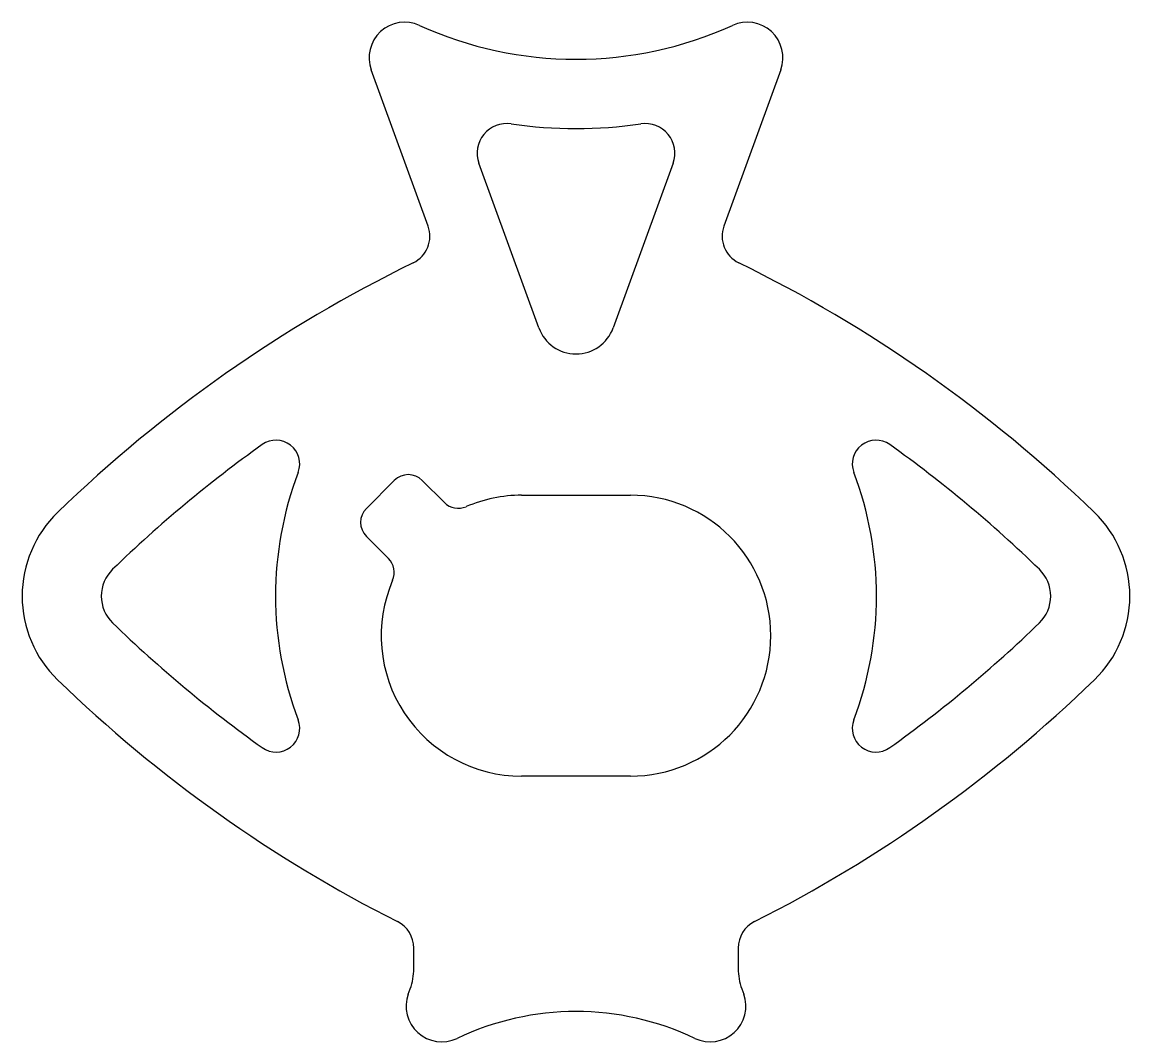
# Model space of a CAD drawing. Extents: x 2.8 to 58.8, y 2 to 53.6.
import ezdxf

# ---------------------------------------------------------------- set-up
doc = ezdxf.new("R2010")
doc.units = 0
doc.layers.get('0').update_dxf_attribs({"linetype": 'CONTINUOUS'})

msp = doc.modelspace()

# ---------------------------------------------------------------- linework, layer by layer
for p, q in [((23.304, 43.262), (20.432, 51.154)), ((41.133, 51.154), (38.261, 43.262)), ((28.903, 38.113), (25.874, 46.434)), ((35.691, 46.434), (32.662, 38.113)), ((20.184, 28.988), (21.598, 30.403)), ((23.012, 30.403), (24.127, 29.288)), ((28.033, 29.654), (33.533, 29.654)), ((21.298, 26.46), (20.184, 27.574)), ((33.533, 15.454), (28.033, 15.454)), ((22.582, 5.729), (22.582, 6.762)), ((38.983, 6.762), (38.983, 5.729)), ((22.305, 4.438), (22.401, 4.703)), ((39.164, 4.703), (39.261, 4.438))]:
    msp.add_line(p, q)
for centre, radius, start, end in [((22.123, 51.769), 1.8, 65.5331, 200), ((30.783, 70.799), 19.107, 245.5331, 294.4669), ((39.442, 51.769), 1.8, 340, 114.4669), ((27.284, 46.947), 1.5, 81.6554, 200), ((30.783, 70.799), 22.607, 261.6554, 278.3446), ((34.281, 46.947), 1.5, 340, 98.3446), ((21.895, 42.749), 1.5, 296.0331, 20), ((39.67, 42.749), 1.5, 160, 243.9669), ((53.277, -21.496), 70, 116.03409, 134.08632), ((8.289, -21.496), 70, 45.91368, 63.96591), ((30.783, 38.797), 2, 200, 340), ((53.277, -21.496), 66, 125.5341, 134.08632), ((15.616, 31.236), 1.2, 339.2284, 125.5341), ((45.95, 31.236), 1.2, 54.4659, 200.7716), ((8.289, -21.496), 66, 45.91368, 54.4659), ((33.234, 24.554), 17.643, 159.2284, 200.7716), ((28.332, 24.554), 17.643, 339.2284, 20.7716), ((22.305, 29.695), 1, 45, 135), ((24.834, 29.995), 1, 225, 293.2615), ((28.033, 22.554), 7.1, 90, 113.2615), ((33.533, 22.554), 7.1, 270, 90), ((8.672, 24.554), 5.89, 134.0863, 225.9137), ((20.891, 28.281), 1, 135, 225), ((52.893, 24.554), 5.89, 314.0863, 45.9137), ((20.591, 25.753), 1, 336.7385, 45), ((8.672, 24.554), 1.89, 134.0863, 225.9137), ((52.893, 24.554), 1.89, 314.0863, 45.9137), ((28.033, 22.554), 7.1, 156.7385, 270), ((53.277, 70.604), 66, 225.91368, 234.4659), ((8.289, 70.604), 66, 305.5341, 314.08632), ((53.277, 70.604), 70, 225.91368, 243.23893), ((8.289, 70.604), 70, 296.76107, 314.08632), ((15.616, 17.871), 1.2, 234.4659, 20.7716), ((45.95, 17.871), 1.2, 159.2284, 305.5341), ((21.082, 6.762), 1.5, 0, 63.2389), ((40.483, 6.762), 1.5, 116.7611, 180), ((19.582, 5.729), 3, 340, 360), ((41.983, 5.729), 3, 180, 200), ((23.996, 3.822), 1.8, 160, 295.4378), ((37.569, 3.822), 1.8, 244.5622, 20), ((30.783, -10.446), 14, 64.5622, 115.4378)]:
    msp.add_arc(centre, radius, start, end)

doc.saveas('drawing.dxf')
